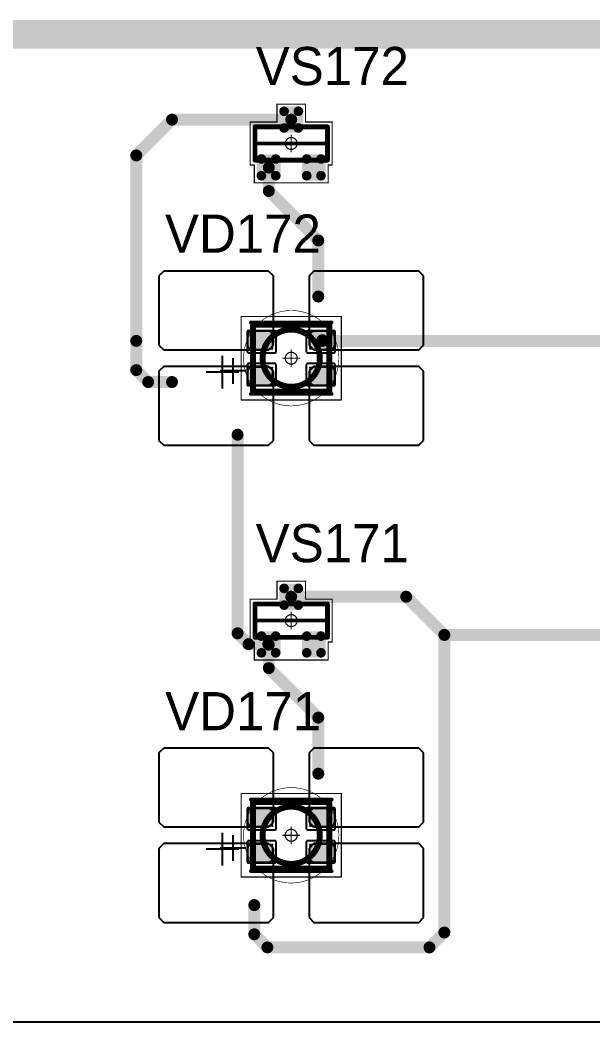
# Model space of a CAD drawing. Header units: millimetres. Extents: x 0 to 400, y 0 to 514.
# Drawn here: x 308.62 to 332.66, y 24.67 to 66.68 of the extents above; entities that cross this region are included whole.
import ezdxf

# ---------------------------------------------------------------- set-up
doc = ezdxf.new("R2010")
doc.units = ezdxf.units.MM
for name, color, linetype in [('Mechanical13', 56, 'Continuous'), ('Mechanical15', 56, 'Continuous'), ('Mechanical2', 216, 'Continuous'), ('TopLayer', 1, 'Continuous'), ('TopOverlay', 2, 'Continuous'), ('TopPaste', 8, 'Continuous'), ('TopSolder', 216, 'Continuous')]:
    doc.layers.add(name, color=color, linetype=linetype)

# ---------------------------------------------------------------- blocks, each defined once
blk = doc.blocks.new('SOT23_10')
at = {"layer": 'Mechanical13', "const_width": 0.2}
for points in [[(0.7, 1.52), (-0.7, 1.52)], [(-0.7, 1.52), (-0.7, -1.52)], [(0.7, 1.52), (0.7, -1.52)], [(-0.7, -1.52), (0.7, -1.52)]]:
    blk.add_lwpolyline(points, dxfattribs=at)
at = {"layer": 'Mechanical13', "const_width": 0.1}
for points in [[(-0.75, 1.52, 1), (-0.65, 1.52, 1)], [(-0.75, 1.52, 1), (-0.65, 1.52, 1)], [(0.65, 1.52, 1), (0.75, 1.52, 1)], [(0.65, 1.52, 1), (0.75, 1.52, 1)], [(-0.75, -1.52, 1), (-0.65, -1.52, 1)], [(-0.75, -1.52, 1), (-0.65, -1.52, 1)], [(0.65, -1.52, 1), (0.75, -1.52, 1)], [(0.65, -1.52, 1), (0.75, -1.52, 1)]]:
    blk.add_lwpolyline(points, format="xyb", close=True, dxfattribs=at)
at = {"layer": 'Mechanical15', "const_width": 0.05}
for points in [[(-0.9, 1.72), (-0.9, 1.55)], [(-0.9, 1.72), (0.9, 1.72)], [(0.9, 1.72), (0.9, 0.6)], [(-1.65, 1.55), (-1.65, -1.55)], [(-1.65, 1.55), (-0.9, 1.55)], [(0.9, 0.6), (1.65, 0.6)], [(1.65, 0.6), (1.65, -0.6)], [(0.35, 0), (-0.35, 0)], [(0, 0.35), (0, -0.35)], [(0.9, -0.6), (1.65, -0.6)], [(0.9, -0.6), (0.9, -1.72)], [(-1.65, -1.55), (-0.9, -1.55)], [(-0.9, -1.55), (-0.9, -1.72)], [(-0.9, -1.72), (0.9, -1.72)]]:
    blk.add_lwpolyline(points, dxfattribs=at)
at = {"layer": 'Mechanical15'}
for points, const_width in [([(-0.913, 1.72, 1), (-0.888, 1.72, 1)], 0.025), ([(-0.913, 1.72, 1), (-0.888, 1.72, 1)], 0.025), ([(0.888, 1.72, 1), (0.913, 1.72, 1)], 0.025), ([(0.888, 1.72, 1), (0.913, 1.72, 1)], 0.025), ([(-1.662, 1.55, 1), (-1.637, 1.55, 1)], 0.025), ([(-1.662, 1.55, 1), (-1.637, 1.55, 1)], 0.025), ([(-0.913, 1.55, 1), (-0.888, 1.55, 1)], 0.025), ([(-0.913, 1.55, 1), (-0.888, 1.55, 1)], 0.025), ([(0.888, 0.6, 1), (0.913, 0.6, 1)], 0.025), ([(0.888, 0.6, 1), (0.913, 0.6, 1)], 0.025), ([(1.637, 0.6, 1), (1.662, 0.6, 1)], 0.025), ([(1.637, 0.6, 1), (1.662, 0.6, 1)], 0.025), ([(-0.362, 0, 1), (-0.337, 0, 1)], 0.025), ([(0.25, 0, 1), (-0.25, 0, 1)], 0.05), ([(-0.262, 0, 1), (-0.238, 0, 1)], 0.025), ([(-0.012, 0.35, 1), (0.012, 0.35, 1)], 0.025), ([(0.238, 0, 1), (0.262, 0, 1)], 0.025), ([(0.337, 0, 1), (0.362, 0, 1)], 0.025), ([(-0.012, -0.35, 1), (0.012, -0.35, 1)], 0.025), ([(0.888, -0.6, 1), (0.913, -0.6, 1)], 0.025), ([(0.888, -0.6, 1), (0.913, -0.6, 1)], 0.025), ([(1.637, -0.6, 1), (1.662, -0.6, 1)], 0.025), ([(1.637, -0.6, 1), (1.662, -0.6, 1)], 0.025), ([(-1.662, -1.55, 1), (-1.637, -1.55, 1)], 0.025), ([(-1.662, -1.55, 1), (-1.637, -1.55, 1)], 0.025), ([(-0.913, -1.55, 1), (-0.888, -1.55, 1)], 0.025), ([(-0.913, -1.55, 1), (-0.888, -1.55, 1)], 0.025), ([(-0.913, -1.72, 1), (-0.888, -1.72, 1)], 0.025), ([(-0.913, -1.72, 1), (-0.888, -1.72, 1)], 0.025), ([(0.888, -1.72, 1), (0.913, -1.72, 1)], 0.025), ([(0.888, -1.72, 1), (0.913, -1.72, 1)], 0.025)]:
    blk.add_lwpolyline(points, format="xyb", close=True, dxfattribs=dict(at, const_width=const_width))
at = {"layer": 'TopLayer', "const_width": 0.1}
for points in [[(-1.4, 1.25, 1), (-1.3, 1.25, 1)], [(-0.7, 1.25, 1), (-0.6, 1.25, 1)], [(-1.4, 0.65, 1), (-1.3, 0.65, 1)], [(-0.7, 0.65, 1), (-0.6, 0.65, 1)], [(0.6, 0.3, 1), (0.7, 0.3, 1)], [(1.3, 0.3, 1), (1.4, 0.3, 1)], [(0.6, -0.3, 1), (0.7, -0.3, 1)], [(1.3, -0.3, 1), (1.4, -0.3, 1)], [(-1.4, -0.65, 1), (-1.3, -0.65, 1)], [(-0.7, -0.65, 1), (-0.6, -0.65, 1)], [(-1.4, -1.25, 1), (-1.3, -1.25, 1)], [(-0.7, -1.25, 1), (-0.6, -1.25, 1)]]:
    blk.add_lwpolyline(points, format="xyb", close=True, dxfattribs=at)
at = {"layer": 'TopLayer'}
for points in [[(-1.35, 1.35), (-1.35, 0.55), (-0.65, 1.35), (-0.65, 0.55)], [(-1.45, 1.25), (-1.45, 0.65), (-0.55, 1.25), (-0.55, 0.65)], [(0.55, 0.3), (0.55, -0.3), (1.45, 0.3), (1.45, -0.3)], [(0.65, 0.4), (0.65, -0.4), (1.35, 0.4), (1.35, -0.4)], [(-1.45, -0.65), (-1.45, -1.25), (-0.55, -0.65), (-0.55, -1.25)], [(-1.35, -0.55), (-1.35, -1.35), (-0.65, -0.55), (-0.65, -1.35)]]:
    blk.add_solid(points, dxfattribs=at)
at = {"layer": 'TopOverlay', "const_width": 0.15}
blk.add_lwpolyline([(0, 1.5), (0, -1.5)], dxfattribs=at)
at = {"layer": 'TopOverlay', "const_width": 0.075}
for points in [[(-0.038, 1.5, 1), (0.038, 1.5, 1)], [(-0.038, -1.5, 1), (0.038, -1.5, 1)]]:
    blk.add_lwpolyline(points, format="xyb", close=True, dxfattribs=at)
at = {"layer": 'TopPaste', "const_width": 0.075}
for points in [[(-1.387, 1.25, 1), (-1.313, 1.25, 1)], [(-0.687, 1.25, 1), (-0.613, 1.25, 1)], [(-1.387, 0.65, 1), (-1.313, 0.65, 1)], [(-0.687, 0.65, 1), (-0.613, 0.65, 1)], [(0.613, 0.3, 1), (0.687, 0.3, 1)], [(1.313, 0.3, 1), (1.387, 0.3, 1)], [(0.613, -0.3, 1), (0.687, -0.3, 1)], [(1.313, -0.3, 1), (1.387, -0.3, 1)], [(-1.387, -0.65, 1), (-1.313, -0.65, 1)], [(-0.687, -0.65, 1), (-0.613, -0.65, 1)], [(-1.387, -1.25, 1), (-1.313, -1.25, 1)], [(-0.687, -1.25, 1), (-0.613, -1.25, 1)]]:
    blk.add_lwpolyline(points, format="xyb", close=True, dxfattribs=at)
at = {"layer": 'TopPaste'}
for points in [[(-1.35, 1.325), (-1.35, 0.575), (-0.65, 1.325), (-0.65, 0.575)], [(-1.425, 1.25), (-1.425, 0.65), (-0.575, 1.25), (-0.575, 0.65)], [(0.575, 0.3), (0.575, -0.3), (1.425, 0.3), (1.425, -0.3)], [(0.65, 0.375), (0.65, -0.375), (1.35, 0.375), (1.35, -0.375)], [(-1.425, -0.65), (-1.425, -1.25), (-0.575, -0.65), (-0.575, -1.25)], [(-1.35, -0.575), (-1.35, -1.325), (-0.65, -0.575), (-0.65, -1.325)]]:
    blk.add_solid(points, dxfattribs=at)
at = {"layer": 'TopSolder', "const_width": 0.202}
for points in [[(-1.451, 1.25, 1), (-1.249, 1.25, 1)], [(-0.751, 1.25, 1), (-0.549, 1.25, 1)], [(-1.451, 0.65, 1), (-1.249, 0.65, 1)], [(-0.751, 0.65, 1), (-0.549, 0.65, 1)], [(0.549, 0.3, 1), (0.751, 0.3, 1)], [(1.249, 0.3, 1), (1.451, 0.3, 1)], [(0.549, -0.3, 1), (0.751, -0.3, 1)], [(1.249, -0.3, 1), (1.451, -0.3, 1)], [(-1.451, -0.65, 1), (-1.249, -0.65, 1)], [(-0.751, -0.65, 1), (-0.549, -0.65, 1)], [(-1.451, -1.25, 1), (-1.249, -1.25, 1)], [(-0.751, -1.25, 1), (-0.549, -1.25, 1)]]:
    blk.add_lwpolyline(points, format="xyb", close=True, dxfattribs=at)
at = {"layer": 'TopSolder'}
for points in [[(-1.35, 1.452), (-1.35, 0.448), (-0.65, 1.452), (-0.65, 0.448)], [(-1.552, 1.25), (-1.552, 0.65), (-0.448, 1.25), (-0.448, 0.65)], [(0.65, 0.502), (0.65, -0.502), (1.35, 0.502), (1.35, -0.502)], [(0.448, 0.3), (0.448, -0.3), (1.552, 0.3), (1.552, -0.3)], [(-1.552, -0.65), (-1.552, -1.25), (-0.448, -0.65), (-0.448, -1.25)], [(-1.35, -0.448), (-1.35, -1.452), (-0.65, -0.448), (-0.65, -1.452)]]:
    blk.add_solid(points, dxfattribs=at)
blk = doc.blocks.new('SOT23_11')
at = {"layer": 'Mechanical13', "const_width": 0.2}
for points in [[(-0.7, 1.52), (0.7, 1.52)], [(-0.7, 1.52), (-0.7, -1.52)], [(0.7, 1.52), (0.7, -1.52)], [(-0.7, -1.52), (0.7, -1.52)]]:
    blk.add_lwpolyline(points, dxfattribs=at)
at = {"layer": 'Mechanical13', "const_width": 0.1}
for points in [[(-0.75, 1.52, 1), (-0.65, 1.52, 1)], [(-0.75, 1.52, 1), (-0.65, 1.52, 1)], [(0.65, 1.52, 1), (0.75, 1.52, 1)], [(0.65, 1.52, 1), (0.75, 1.52, 1)], [(-0.75, -1.52, 1), (-0.65, -1.52, 1)], [(-0.75, -1.52, 1), (-0.65, -1.52, 1)], [(0.65, -1.52, 1), (0.75, -1.52, 1)], [(0.65, -1.52, 1), (0.75, -1.52, 1)]]:
    blk.add_lwpolyline(points, format="xyb", close=True, dxfattribs=at)
at = {"layer": 'Mechanical15', "const_width": 0.05}
for points in [[(-0.9, 1.72), (-0.9, 1.55)], [(-0.9, 1.72), (0.9, 1.72)], [(0.9, 1.72), (0.9, 0.6)], [(-1.65, 1.55), (-1.65, -1.55)], [(-1.65, 1.55), (-0.9, 1.55)], [(0.9, 0.6), (1.65, 0.6)], [(1.65, 0.6), (1.65, -0.6)], [(0.35, 0), (-0.35, 0)], [(0, 0.35), (0, -0.35)], [(0.9, -0.6), (1.65, -0.6)], [(0.9, -0.6), (0.9, -1.72)], [(-0.9, -1.55), (-1.65, -1.55)], [(-0.9, -1.55), (-0.9, -1.72)], [(0.9, -1.72), (-0.9, -1.72)]]:
    blk.add_lwpolyline(points, dxfattribs=at)
at = {"layer": 'Mechanical15'}
for points, const_width in [([(-0.913, 1.72, 1), (-0.888, 1.72, 1)], 0.025), ([(-0.913, 1.72, 1), (-0.888, 1.72, 1)], 0.025), ([(0.888, 1.72, 1), (0.913, 1.72, 1)], 0.025), ([(0.888, 1.72, 1), (0.913, 1.72, 1)], 0.025), ([(-1.663, 1.55, 1), (-1.638, 1.55, 1)], 0.025), ([(-1.663, 1.55, 1), (-1.638, 1.55, 1)], 0.025), ([(-0.913, 1.55, 1), (-0.888, 1.55, 1)], 0.025), ([(-0.913, 1.55, 1), (-0.888, 1.55, 1)], 0.025), ([(0.888, 0.6, 1), (0.913, 0.6, 1)], 0.025), ([(0.888, 0.6, 1), (0.913, 0.6, 1)], 0.025), ([(1.637, 0.6, 1), (1.662, 0.6, 1)], 0.025), ([(1.637, 0.6, 1), (1.662, 0.6, 1)], 0.025), ([(-0.362, 0, 1), (-0.337, 0, 1)], 0.025), ([(0.25, 0, 1), (-0.25, 0, 1)], 0.05), ([(-0.262, 0, 1), (-0.238, 0, 1)], 0.025), ([(-0.013, 0.35, 1), (0.012, 0.35, 1)], 0.025), ([(0.238, 0, 1), (0.262, 0, 1)], 0.025), ([(0.337, 0, 1), (0.362, 0, 1)], 0.025), ([(-0.013, -0.35, 1), (0.012, -0.35, 1)], 0.025), ([(0.888, -0.6, 1), (0.913, -0.6, 1)], 0.025), ([(0.888, -0.6, 1), (0.913, -0.6, 1)], 0.025), ([(1.637, -0.6, 1), (1.662, -0.6, 1)], 0.025), ([(1.637, -0.6, 1), (1.662, -0.6, 1)], 0.025), ([(-1.663, -1.55, 1), (-1.638, -1.55, 1)], 0.025), ([(-1.663, -1.55, 1), (-1.638, -1.55, 1)], 0.025), ([(-0.913, -1.55, 1), (-0.888, -1.55, 1)], 0.025), ([(-0.913, -1.55, 1), (-0.888, -1.55, 1)], 0.025), ([(-0.913, -1.72, 1), (-0.888, -1.72, 1)], 0.025), ([(-0.913, -1.72, 1), (-0.888, -1.72, 1)], 0.025), ([(0.888, -1.72, 1), (0.913, -1.72, 1)], 0.025), ([(0.888, -1.72, 1), (0.913, -1.72, 1)], 0.025)]:
    blk.add_lwpolyline(points, format="xyb", close=True, dxfattribs=dict(at, const_width=const_width))
at = {"layer": 'TopLayer', "const_width": 0.1}
for points in [[(-1.4, 1.25, 1), (-1.3, 1.25, 1)], [(-0.7, 1.25, 1), (-0.6, 1.25, 1)], [(-1.4, 0.65, 1), (-1.3, 0.65, 1)], [(-0.7, 0.65, 1), (-0.6, 0.65, 1)], [(0.6, 0.3, 1), (0.7, 0.3, 1)], [(1.3, 0.3, 1), (1.4, 0.3, 1)], [(0.6, -0.3, 1), (0.7, -0.3, 1)], [(1.3, -0.3, 1), (1.4, -0.3, 1)], [(-1.4, -0.65, 1), (-1.3, -0.65, 1)], [(-0.7, -0.65, 1), (-0.6, -0.65, 1)], [(-1.4, -1.25, 1), (-1.3, -1.25, 1)], [(-0.7, -1.25, 1), (-0.6, -1.25, 1)]]:
    blk.add_lwpolyline(points, format="xyb", close=True, dxfattribs=at)
at = {"layer": 'TopLayer'}
for points in [[(-1.35, 1.35), (-1.35, 0.55), (-0.65, 1.35), (-0.65, 0.55)], [(-1.45, 1.25), (-1.45, 0.65), (-0.55, 1.25), (-0.55, 0.65)], [(0.55, 0.3), (0.55, -0.3), (1.45, 0.3), (1.45, -0.3)], [(0.65, 0.4), (0.65, -0.4), (1.35, 0.4), (1.35, -0.4)], [(-1.45, -0.65), (-1.45, -1.25), (-0.55, -0.65), (-0.55, -1.25)], [(-1.35, -0.55), (-1.35, -1.35), (-0.65, -0.55), (-0.65, -1.35)]]:
    blk.add_solid(points, dxfattribs=at)
at = {"layer": 'TopOverlay', "const_width": 0.15}
blk.add_lwpolyline([(0, 1.5), (0, -1.5)], dxfattribs=at)
at = {"layer": 'TopOverlay', "const_width": 0.075}
for points in [[(-0.038, 1.5, 1), (0.038, 1.5, 1)], [(-0.038, -1.5, 1), (0.038, -1.5, 1)]]:
    blk.add_lwpolyline(points, format="xyb", close=True, dxfattribs=at)
at = {"layer": 'TopPaste', "const_width": 0.075}
for points in [[(-1.387, 1.25, 1), (-1.313, 1.25, 1)], [(-0.687, 1.25, 1), (-0.613, 1.25, 1)], [(-1.387, 0.65, 1), (-1.313, 0.65, 1)], [(-0.687, 0.65, 1), (-0.613, 0.65, 1)], [(0.613, 0.3, 1), (0.687, 0.3, 1)], [(1.313, 0.3, 1), (1.387, 0.3, 1)], [(0.613, -0.3, 1), (0.687, -0.3, 1)], [(1.313, -0.3, 1), (1.387, -0.3, 1)], [(-1.387, -0.65, 1), (-1.313, -0.65, 1)], [(-0.687, -0.65, 1), (-0.613, -0.65, 1)], [(-1.387, -1.25, 1), (-1.313, -1.25, 1)], [(-0.687, -1.25, 1), (-0.613, -1.25, 1)]]:
    blk.add_lwpolyline(points, format="xyb", close=True, dxfattribs=at)
at = {"layer": 'TopPaste'}
for points in [[(-1.35, 1.325), (-1.35, 0.575), (-0.65, 1.325), (-0.65, 0.575)], [(-1.425, 1.25), (-1.425, 0.65), (-0.575, 1.25), (-0.575, 0.65)], [(0.575, 0.3), (0.575, -0.3), (1.425, 0.3), (1.425, -0.3)], [(0.65, 0.375), (0.65, -0.375), (1.35, 0.375), (1.35, -0.375)], [(-1.425, -0.65), (-1.425, -1.25), (-0.575, -0.65), (-0.575, -1.25)], [(-1.35, -0.575), (-1.35, -1.325), (-0.65, -0.575), (-0.65, -1.325)]]:
    blk.add_solid(points, dxfattribs=at)
at = {"layer": 'TopSolder', "const_width": 0.202}
for points in [[(-1.451, 1.25, 1), (-1.249, 1.25, 1)], [(-0.751, 1.25, 1), (-0.549, 1.25, 1)], [(-1.451, 0.65, 1), (-1.249, 0.65, 1)], [(-0.751, 0.65, 1), (-0.549, 0.65, 1)], [(0.549, 0.3, 1), (0.751, 0.3, 1)], [(1.249, 0.3, 1), (1.451, 0.3, 1)], [(0.549, -0.3, 1), (0.751, -0.3, 1)], [(1.249, -0.3, 1), (1.451, -0.3, 1)], [(-1.451, -0.65, 1), (-1.249, -0.65, 1)], [(-0.751, -0.65, 1), (-0.549, -0.65, 1)], [(-1.451, -1.25, 1), (-1.249, -1.25, 1)], [(-0.751, -1.25, 1), (-0.549, -1.25, 1)]]:
    blk.add_lwpolyline(points, format="xyb", close=True, dxfattribs=at)
at = {"layer": 'TopSolder'}
for points in [[(-1.35, 1.452), (-1.35, 0.448), (-0.65, 1.452), (-0.65, 0.448)], [(-1.552, 1.25), (-1.552, 0.65), (-0.448, 1.25), (-0.448, 0.65)], [(0.65, 0.502), (0.65, -0.502), (1.35, 0.502), (1.35, -0.502)], [(0.448, 0.3), (0.448, -0.3), (1.552, 0.3), (1.552, -0.3)], [(-1.552, -0.65), (-1.552, -1.25), (-0.448, -0.65), (-0.448, -1.25)], [(-1.35, -0.448), (-1.35, -1.452), (-0.65, -0.448), (-0.65, -1.452)]]:
    blk.add_solid(points, dxfattribs=at)
blk = doc.blocks.new('E65F_183')
at = {"layer": 'Mechanical13'}
for p, q in [((2.441, 1.071), (2.441, 0)), ((1.905, 0.536), (2.976, 0.536))]:
    blk.add_line(p, q, dxfattribs=at)
at = {"layer": 'Mechanical13', "const_width": 0.25}
for points in [[(-1.6, 1.4), (-1.6, -1.4)], [(1.6, 1.4), (-1.6, 1.4)], [(1.6, 1.4), (1.6, -1.4)], [(1.6, -1.4), (-1.6, -1.4)]]:
    blk.add_lwpolyline(points, dxfattribs=at)
at = {"layer": 'Mechanical13'}
for points, const_width in [([(-1.663, 1.4, 1), (-1.538, 1.4, 1)], 0.125), ([(-1.663, 1.4, 1), (-1.538, 1.4, 1)], 0.125), ([(1.2, 0, 1), (-1.2, 0, 1)], 0.25), ([(1.537, 1.4, 1), (1.662, 1.4, 1)], 0.125), ([(1.537, 1.4, 1), (1.662, 1.4, 1)], 0.125), ([(-1.263, 0, 1), (-1.138, 0, 1)], 0.125), ([(1.137, 0, 1), (1.262, 0, 1)], 0.125), ([(-1.663, -1.4, 1), (-1.538, -1.4, 1)], 0.125), ([(-1.663, -1.4, 1), (-1.538, -1.4, 1)], 0.125), ([(1.537, -1.4, 1), (1.662, -1.4, 1)], 0.125), ([(1.537, -1.4, 1), (1.662, -1.4, 1)], 0.125)]:
    blk.add_lwpolyline(points, format="xyb", close=True, dxfattribs=dict(at, const_width=const_width))
at = {"layer": 'Mechanical15', "const_width": 0.05}
for points in [[(2.1, 1.75), (-2.1, 1.75)], [(-2.1, 1.75), (-2.1, -1.75)], [(2.1, 1.75), (2.1, -1.75)], [(0.35, 0), (-0.35, 0)], [(0.35, 0), (-0.35, 0)], [(0, -0.35), (0, 0.35)], [(0, -0.35), (0, 0.35)], [(2.1, -1.75), (-2.1, -1.75)]]:
    blk.add_lwpolyline(points, dxfattribs=at)
at = {"layer": 'Mechanical15'}
for points, const_width in [([(-2.113, 1.75, 1), (-2.088, 1.75, 1)], 0.025), ([(-2.113, 1.75, 1), (-2.088, 1.75, 1)], 0.025), ([(2.087, 1.75, 1), (2.112, 1.75, 1)], 0.025), ([(2.087, 1.75, 1), (2.112, 1.75, 1)], 0.025), ([(-0.363, 0, 1), (-0.338, 0, 1)], 0.025), ([(-0.363, 0, 1), (-0.338, 0, 1)], 0.025), ([(0.25, 0, 1), (-0.25, 0, 1)], 0.05), ([(0.25, 0, 1), (-0.25, 0, 1)], 0.05), ([(-0.263, 0, 1), (-0.238, 0, 1)], 0.025), ([(-0.263, 0, 1), (-0.238, 0, 1)], 0.025), ([(-0.013, 0.35, 1), (0.012, 0.35, 1)], 0.025), ([(-0.013, 0.35, 1), (0.012, 0.35, 1)], 0.025), ([(0.237, 0, 1), (0.262, 0, 1)], 0.025), ([(0.237, 0, 1), (0.262, 0, 1)], 0.025), ([(0.337, 0, 1), (0.362, 0, 1)], 0.025), ([(0.337, 0, 1), (0.362, 0, 1)], 0.025), ([(-0.013, -0.35, 1), (0.012, -0.35, 1)], 0.025), ([(-0.013, -0.35, 1), (0.012, -0.35, 1)], 0.025), ([(-2.113, -1.75, 1), (-2.088, -1.75, 1)], 0.025), ([(-2.113, -1.75, 1), (-2.088, -1.75, 1)], 0.025), ([(2.087, -1.75, 1), (2.112, -1.75, 1)], 0.025), ([(2.087, -1.75, 1), (2.112, -1.75, 1)], 0.025)]:
    blk.add_lwpolyline(points, format="xyb", close=True, dxfattribs=dict(at, const_width=const_width))
at = {"layer": 'TopLayer'}
for p, q in [((-5.35, 3.65), (-5.55, 3.45)), ((-5.55, 3.45), (-5.55, 3.45)), ((-5.55, 3.45), (-5.55, 0.55)), ((-0.95, 3.65), (-5.35, 3.65)), ((-5.35, 3.65), (-5.35, 3.65)), ((-0.75, 3.45), (-0.95, 3.65)), ((-0.75, 0.55), (-0.75, 3.45)), ((0.95, 3.65), (0.75, 3.45)), ((0.75, 3.45), (0.75, 3.45)), ((0.75, 3.45), (0.75, 0.55)), ((5.35, 3.65), (0.95, 3.65)), ((0.95, 3.65), (0.95, 3.65)), ((5.55, 3.45), (5.35, 3.65)), ((5.55, 0.55), (5.55, 3.45)), ((-5.55, 0.55), (-5.35, 0.35)), ((-0.95, 0.35), (-0.75, 0.55)), ((0.75, 0.55), (0.95, 0.35)), ((5.35, 0.35), (5.55, 0.55)), ((-5.35, 0.35), (-0.95, 0.35)), ((0.95, 0.35), (5.35, 0.35)), ((-5.35, -0.35), (-5.55, -0.55)), ((-0.95, -0.35), (-5.35, -0.35)), ((-5.35, -0.35), (-5.35, -0.35)), ((-0.75, -0.55), (-0.95, -0.35)), ((0.95, -0.35), (0.75, -0.55)), ((5.35, -0.35), (0.95, -0.35)), ((0.95, -0.35), (0.95, -0.35)), ((5.55, -0.55), (5.35, -0.35)), ((-5.55, -0.55), (-5.55, -0.55)), ((-5.55, -0.55), (-5.55, -3.45)), ((-0.75, -3.45), (-0.75, -0.55)), ((0.75, -0.55), (0.75, -0.55)), ((0.75, -0.55), (0.75, -3.45)), ((5.55, -3.45), (5.55, -0.55)), ((-5.55, -3.45), (-5.35, -3.65)), ((-5.35, -3.65), (-0.95, -3.65)), ((-0.95, -3.65), (-0.75, -3.45)), ((0.75, -3.45), (0.95, -3.65)), ((0.95, -3.65), (5.35, -3.65)), ((5.35, -3.65), (5.55, -3.45))]:
    blk.add_line(p, q, dxfattribs=at)
at = {"layer": 'TopLayer', "const_width": 0.04}
for points in [[(-1.83, 1.11, 1), (-1.79, 1.11, 1)], [(-0.81, 1.11, 1), (-0.77, 1.11, 1)], [(0.77, 1.11, 1), (0.81, 1.11, 1)], [(1.79, 1.11, 1), (1.83, 1.11, 1)], [(-1.83, 0.39, 1), (-1.79, 0.39, 1)], [(-0.81, 0.39, 1), (-0.77, 0.39, 1)], [(0.77, 0.39, 1), (0.81, 0.39, 1)], [(1.79, 0.39, 1), (1.83, 0.39, 1)], [(-1.83, -0.39, 1), (-1.79, -0.39, 1)], [(-0.81, -0.39, 1), (-0.77, -0.39, 1)], [(0.77, -0.39, 1), (0.81, -0.39, 1)], [(1.79, -0.39, 1), (1.83, -0.39, 1)], [(-1.83, -1.11, 1), (-1.79, -1.11, 1)], [(-0.81, -1.11, 1), (-0.77, -1.11, 1)], [(0.77, -1.11, 1), (0.81, -1.11, 1)], [(1.79, -1.11, 1), (1.83, -1.11, 1)]]:
    blk.add_lwpolyline(points, format="xyb", close=True, dxfattribs=at)
at = {"layer": 'TopLayer'}
for points in [[(-1.85, 1.11), (-1.85, 0.39), (-0.75, 1.11), (-0.75, 0.39)], [(-1.81, 1.15), (-1.81, 0.35), (-0.79, 1.15), (-0.79, 0.35)], [(0.75, 1.11), (0.75, 0.39), (1.85, 1.11), (1.85, 0.39)], [(0.79, 1.15), (0.79, 0.35), (1.81, 1.15), (1.81, 0.35)], [(-1.85, -0.39), (-1.85, -1.11), (-0.75, -0.39), (-0.75, -1.11)], [(-1.81, -0.35), (-1.81, -1.15), (-0.79, -0.35), (-0.79, -1.15)], [(0.75, -0.39), (0.75, -1.11), (1.85, -0.39), (1.85, -1.11)], [(0.79, -0.35), (0.79, -1.15), (1.81, -0.35), (1.81, -1.15)]]:
    blk.add_solid(points, dxfattribs=at)
at = {"layer": 'TopOverlay'}
for p, q in [((2.886, 1.271), (2.886, -0.1)), ((2.2, 0.586), (3.571, 0.586))]:
    blk.add_line(p, q, dxfattribs=at)
at = {"layer": 'TopOverlay', "const_width": 0.15}
for points in [[(1.7, 1.5), (-1.7, 1.5)], [(1.7, -1.5), (-1.7, -1.5)]]:
    blk.add_lwpolyline(points, dxfattribs=at)
at = {"layer": 'TopOverlay', "const_width": 0.075}
for points in [[(-1.738, 1.5, 1), (-1.663, 1.5, 1)], [(1.662, 1.5, 1), (1.737, 1.5, 1)], [(-1.738, -1.5, 1), (-1.663, -1.5, 1)], [(1.662, -1.5, 1), (1.737, -1.5, 1)]]:
    blk.add_lwpolyline(points, format="xyb", close=True, dxfattribs=at)
at = {"layer": 'TopPaste'}
for p, q in [((-1.814, 1.011), (-1.829, 0.938)), ((-1.829, 0.938), (-1.829, 0.563)), ((-1.773, 1.073), (-1.814, 1.011)), ((-1.711, 1.114), (-1.773, 1.073)), ((-1.638, 1.129), (-1.711, 1.114)), ((-0.963, 1.129), (-1.638, 1.129)), ((-0.889, 1.114), (-0.963, 1.129)), ((-0.827, 1.073), (-0.889, 1.114)), ((-0.786, 1.011), (-0.827, 1.073)), ((-0.771, 0.938), (-0.786, 1.011)), ((-0.771, 0.563), (-0.771, 0.938)), ((0.786, 1.011), (0.771, 0.938)), ((0.771, 0.938), (0.771, 0.563)), ((0.827, 1.073), (0.786, 1.011)), ((0.889, 1.114), (0.827, 1.073)), ((0.962, 1.129), (0.889, 1.114)), ((1.637, 1.129), (0.962, 1.129)), ((1.711, 1.114), (1.637, 1.129)), ((1.773, 1.073), (1.711, 1.114)), ((1.814, 1.011), (1.773, 1.073)), ((1.829, 0.938), (1.814, 1.011)), ((1.829, 0.563), (1.829, 0.938)), ((-1.829, 0.563), (-1.814, 0.489)), ((-1.814, 0.489), (-1.773, 0.427)), ((-1.773, 0.427), (-1.711, 0.386)), ((-0.889, 0.386), (-0.827, 0.427)), ((-0.827, 0.427), (-0.786, 0.489)), ((-0.786, 0.489), (-0.771, 0.563)), ((0.771, 0.563), (0.786, 0.489)), ((0.786, 0.489), (0.827, 0.427)), ((0.827, 0.427), (0.889, 0.386)), ((1.711, 0.386), (1.773, 0.427)), ((1.773, 0.427), (1.814, 0.489)), ((1.814, 0.489), (1.829, 0.563)), ((-1.711, 0.386), (-1.638, 0.371)), ((-1.638, 0.371), (-0.963, 0.371)), ((-0.963, 0.371), (-0.889, 0.386)), ((0.889, 0.386), (0.962, 0.371)), ((0.962, 0.371), (1.637, 0.371)), ((1.637, 0.371), (1.711, 0.386)), ((-1.711, -0.386), (-1.773, -0.427)), ((-1.638, -0.371), (-1.711, -0.386)), ((-0.963, -0.371), (-1.638, -0.371)), ((-0.889, -0.386), (-0.963, -0.371)), ((-0.827, -0.427), (-0.889, -0.386)), ((0.889, -0.386), (0.827, -0.427)), ((0.962, -0.371), (0.889, -0.386)), ((1.637, -0.371), (0.962, -0.371)), ((1.711, -0.386), (1.637, -0.371)), ((1.773, -0.427), (1.711, -0.386)), ((-1.814, -0.489), (-1.829, -0.563)), ((-1.829, -0.563), (-1.829, -0.937)), ((-1.773, -0.427), (-1.814, -0.489)), ((-0.786, -0.489), (-0.827, -0.427)), ((-0.771, -0.563), (-0.786, -0.489)), ((-0.771, -0.937), (-0.771, -0.563)), ((0.786, -0.489), (0.771, -0.563)), ((0.771, -0.563), (0.771, -0.937)), ((0.827, -0.427), (0.786, -0.489)), ((1.814, -0.489), (1.773, -0.427)), ((1.829, -0.563), (1.814, -0.489)), ((1.829, -0.937), (1.829, -0.563)), ((-1.829, -0.937), (-1.814, -1.011)), ((-1.814, -1.011), (-1.773, -1.073)), ((-1.773, -1.073), (-1.711, -1.114)), ((-1.711, -1.114), (-1.638, -1.129)), ((-1.638, -1.129), (-0.963, -1.129)), ((-0.963, -1.129), (-0.889, -1.114)), ((-0.889, -1.114), (-0.827, -1.073)), ((-0.827, -1.073), (-0.786, -1.011)), ((-0.786, -1.011), (-0.771, -0.937)), ((0.771, -0.937), (0.786, -1.011)), ((0.786, -1.011), (0.827, -1.073)), ((0.827, -1.073), (0.889, -1.114)), ((0.889, -1.114), (0.962, -1.129)), ((0.962, -1.129), (1.637, -1.129)), ((1.637, -1.129), (1.711, -1.114)), ((1.711, -1.114), (1.773, -1.073)), ((1.773, -1.073), (1.814, -1.011)), ((1.814, -1.011), (1.829, -0.937))]:
    blk.add_line(p, q, dxfattribs=at)
at = {"layer": 'TopSolder'}
for p, q in [((-1.842, 1.129), (-1.85, 1.111)), ((-1.85, 1.111), (-1.85, 1.101)), ((-1.85, 1.101), (-1.85, 1.101)), ((-1.85, 1.101), (-1.85, 0.301)), ((-1.828, 1.143), (-1.842, 1.129)), ((-1.81, 1.151), (-1.828, 1.143)), ((-1.8, 1.151), (-1.81, 1.151)), ((-0.7, 1.151), (-1.8, 1.151)), ((-0.685, 1.151), (-0.7, 1.151)), ((-0.7, 1.151), (-0.7, 1.151)), ((-0.658, 1.139), (-0.685, 1.151)), ((-0.636, 1.118), (-0.658, 1.139)), ((-0.625, 1.09), (-0.636, 1.118)), ((-0.625, 1.076), (-0.625, 1.09)), ((-0.625, 0.301), (-0.625, 1.076)), ((0.636, 1.118), (0.625, 1.09)), ((0.625, 1.09), (0.625, 1.076)), ((0.625, 1.076), (0.625, 1.076)), ((0.625, 1.076), (0.625, 0.301)), ((0.657, 1.139), (0.636, 1.118)), ((0.685, 1.151), (0.657, 1.139)), ((0.7, 1.151), (0.685, 1.151)), ((1.8, 1.151), (0.7, 1.151)), ((1.81, 1.151), (1.8, 1.151)), ((1.8, 1.151), (1.8, 1.151)), ((1.828, 1.143), (1.81, 1.151)), ((1.842, 1.129), (1.828, 1.143)), ((1.85, 1.111), (1.842, 1.129)), ((1.85, 1.101), (1.85, 1.111)), ((1.85, 0.301), (1.85, 1.101)), ((-1.85, 0.301), (-1.85, 0.286)), ((-1.85, 0.286), (-1.839, 0.258)), ((-1.839, 0.258), (-1.818, 0.237)), ((-1.818, 0.237), (-1.79, 0.226)), ((-1.79, 0.226), (-1.775, 0.226)), ((-1.775, 0.226), (-1.775, 0.226)), ((-1.775, 0.226), (-0.7, 0.226)), ((-0.7, 0.226), (-0.685, 0.226)), ((-0.685, 0.226), (-0.658, 0.237)), ((-0.658, 0.237), (-0.636, 0.258)), ((-0.636, 0.258), (-0.625, 0.286)), ((-0.625, 0.286), (-0.625, 0.301)), ((-0.625, 0.301), (-0.625, 0.301)), ((0.625, 0.301), (0.625, 0.286)), ((0.625, 0.286), (0.636, 0.258)), ((0.636, 0.258), (0.657, 0.237)), ((0.657, 0.237), (0.685, 0.226)), ((0.685, 0.226), (0.7, 0.226)), ((0.7, 0.226), (0.7, 0.226)), ((0.7, 0.226), (1.775, 0.226)), ((1.775, 0.226), (1.79, 0.226)), ((1.79, 0.226), (1.817, 0.237)), ((1.817, 0.237), (1.839, 0.258)), ((1.839, 0.258), (1.85, 0.286)), ((1.85, 0.286), (1.85, 0.301)), ((1.85, 0.301), (1.85, 0.301)), ((-1.839, -0.257), (-1.85, -0.285)), ((-1.85, -0.285), (-1.85, -0.299)), ((-1.85, -0.299), (-1.85, -0.299)), ((-1.85, -0.299), (-1.85, -1.099)), ((-1.818, -0.236), (-1.839, -0.257)), ((-1.79, -0.224), (-1.818, -0.236)), ((-1.775, -0.224), (-1.79, -0.224)), ((-0.7, -0.224), (-1.775, -0.224)), ((-0.685, -0.224), (-0.7, -0.224)), ((-0.7, -0.224), (-0.7, -0.224)), ((-0.658, -0.236), (-0.685, -0.224)), ((-0.636, -0.257), (-0.658, -0.236)), ((-0.625, -0.285), (-0.636, -0.257)), ((-0.625, -0.299), (-0.625, -0.285)), ((-0.625, -1.074), (-0.625, -0.299)), ((0.636, -0.257), (0.625, -0.285)), ((0.625, -0.285), (0.625, -0.299)), ((0.625, -0.299), (0.625, -0.299)), ((0.625, -0.299), (0.625, -1.074)), ((0.657, -0.236), (0.636, -0.257)), ((0.685, -0.224), (0.657, -0.236)), ((0.7, -0.224), (0.685, -0.224)), ((1.775, -0.224), (0.7, -0.224)), ((1.79, -0.224), (1.775, -0.224)), ((1.775, -0.224), (1.775, -0.224)), ((1.817, -0.236), (1.79, -0.224)), ((1.839, -0.257), (1.817, -0.236)), ((1.85, -0.285), (1.839, -0.257)), ((1.85, -0.299), (1.85, -0.285)), ((1.85, -1.099), (1.85, -0.299)), ((-1.85, -1.099), (-1.85, -1.109)), ((-1.85, -1.109), (-1.842, -1.128)), ((-1.842, -1.128), (-1.828, -1.142)), ((-1.828, -1.142), (-1.81, -1.149)), ((-1.81, -1.149), (-1.8, -1.149)), ((-1.8, -1.149), (-0.7, -1.149)), ((-1.8, -1.149), (-1.8, -1.149)), ((-0.7, -1.149), (-0.685, -1.149)), ((-0.685, -1.149), (-0.658, -1.138)), ((-0.658, -1.138), (-0.636, -1.117)), ((-0.636, -1.117), (-0.625, -1.089)), ((-0.625, -1.089), (-0.625, -1.074)), ((-0.625, -1.074), (-0.625, -1.074)), ((0.625, -1.074), (0.625, -1.089)), ((0.625, -1.089), (0.636, -1.117)), ((0.636, -1.117), (0.657, -1.138)), ((0.657, -1.138), (0.685, -1.149)), ((0.685, -1.149), (0.7, -1.149)), ((0.7, -1.149), (1.8, -1.149)), ((0.7, -1.149), (0.7, -1.149)), ((1.8, -1.149), (1.81, -1.149)), ((1.81, -1.149), (1.828, -1.142)), ((1.828, -1.142), (1.842, -1.128)), ((1.842, -1.128), (1.85, -1.109)), ((1.85, -1.109), (1.85, -1.099)), ((1.85, -1.099), (1.85, -1.099))]:
    blk.add_line(p, q, dxfattribs=at)
blk = doc.blocks.new('E65F_184')
at = {"layer": 'Mechanical13'}
for p, q in [((2.441, 1.071), (2.441, 0)), ((1.905, 0.536), (2.976, 0.536))]:
    blk.add_line(p, q, dxfattribs=at)
at = {"layer": 'Mechanical13', "const_width": 0.25}
for points in [[(-1.6, 1.4), (-1.6, -1.4)], [(1.6, 1.4), (-1.6, 1.4)], [(1.6, 1.4), (1.6, -1.4)], [(1.6, -1.4), (-1.6, -1.4)]]:
    blk.add_lwpolyline(points, dxfattribs=at)
at = {"layer": 'Mechanical13'}
for points, const_width in [([(-1.663, 1.4, 1), (-1.538, 1.4, 1)], 0.125), ([(-1.663, 1.4, 1), (-1.538, 1.4, 1)], 0.125), ([(1.2, 0, 1), (-1.2, 0, 1)], 0.25), ([(1.537, 1.4, 1), (1.662, 1.4, 1)], 0.125), ([(1.537, 1.4, 1), (1.662, 1.4, 1)], 0.125), ([(-1.263, 0, 1), (-1.138, 0, 1)], 0.125), ([(1.137, 0, 1), (1.262, 0, 1)], 0.125), ([(-1.663, -1.4, 1), (-1.538, -1.4, 1)], 0.125), ([(-1.663, -1.4, 1), (-1.538, -1.4, 1)], 0.125), ([(1.537, -1.4, 1), (1.662, -1.4, 1)], 0.125), ([(1.537, -1.4, 1), (1.662, -1.4, 1)], 0.125)]:
    blk.add_lwpolyline(points, format="xyb", close=True, dxfattribs=dict(at, const_width=const_width))
at = {"layer": 'Mechanical15', "const_width": 0.05}
for points in [[(2.1, 1.75), (-2.1, 1.75)], [(-2.1, 1.75), (-2.1, -1.75)], [(2.1, 1.75), (2.1, -1.75)], [(0.35, 0), (-0.35, 0)], [(0.35, 0), (-0.35, 0)], [(0, -0.35), (0, 0.35)], [(0, -0.35), (0, 0.35)], [(2.1, -1.75), (-2.1, -1.75)]]:
    blk.add_lwpolyline(points, dxfattribs=at)
at = {"layer": 'Mechanical15'}
for points, const_width in [([(-2.113, 1.75, 1), (-2.088, 1.75, 1)], 0.025), ([(-2.113, 1.75, 1), (-2.088, 1.75, 1)], 0.025), ([(2.087, 1.75, 1), (2.112, 1.75, 1)], 0.025), ([(2.087, 1.75, 1), (2.112, 1.75, 1)], 0.025), ([(-0.363, 0, 1), (-0.338, 0, 1)], 0.025), ([(-0.363, 0, 1), (-0.338, 0, 1)], 0.025), ([(0.25, 0, 1), (-0.25, 0, 1)], 0.05), ([(0.25, 0, 1), (-0.25, 0, 1)], 0.05), ([(-0.263, 0, 1), (-0.238, 0, 1)], 0.025), ([(-0.263, 0, 1), (-0.238, 0, 1)], 0.025), ([(-0.013, 0.35, 1), (0.012, 0.35, 1)], 0.025), ([(-0.013, 0.35, 1), (0.012, 0.35, 1)], 0.025), ([(0.237, 0, 1), (0.262, 0, 1)], 0.025), ([(0.237, 0, 1), (0.262, 0, 1)], 0.025), ([(0.337, 0, 1), (0.362, 0, 1)], 0.025), ([(0.337, 0, 1), (0.362, 0, 1)], 0.025), ([(-0.013, -0.35, 1), (0.012, -0.35, 1)], 0.025), ([(-0.013, -0.35, 1), (0.012, -0.35, 1)], 0.025), ([(-2.113, -1.75, 1), (-2.088, -1.75, 1)], 0.025), ([(-2.113, -1.75, 1), (-2.088, -1.75, 1)], 0.025), ([(2.087, -1.75, 1), (2.112, -1.75, 1)], 0.025), ([(2.087, -1.75, 1), (2.112, -1.75, 1)], 0.025)]:
    blk.add_lwpolyline(points, format="xyb", close=True, dxfattribs=dict(at, const_width=const_width))
at = {"layer": 'TopLayer'}
for p, q in [((-5.35, 3.65), (-5.55, 3.45)), ((-5.55, 3.45), (-5.55, 3.45)), ((-5.55, 3.45), (-5.55, 0.55)), ((-0.95, 3.65), (-5.35, 3.65)), ((-5.35, 3.65), (-5.35, 3.65)), ((-0.75, 3.45), (-0.95, 3.65)), ((-0.75, 0.55), (-0.75, 3.45)), ((0.95, 3.65), (0.75, 3.45)), ((0.75, 3.45), (0.75, 3.45)), ((0.75, 3.45), (0.75, 0.55)), ((5.35, 3.65), (0.95, 3.65)), ((0.95, 3.65), (0.95, 3.65)), ((5.55, 3.45), (5.35, 3.65)), ((5.55, 0.55), (5.55, 3.45)), ((-5.55, 0.55), (-5.35, 0.35)), ((-0.95, 0.35), (-0.75, 0.55)), ((0.75, 0.55), (0.95, 0.35)), ((5.35, 0.35), (5.55, 0.55)), ((-5.35, 0.35), (-0.95, 0.35)), ((0.95, 0.35), (5.35, 0.35)), ((-5.35, -0.35), (-5.55, -0.55)), ((-0.95, -0.35), (-5.35, -0.35)), ((-5.35, -0.35), (-5.35, -0.35)), ((-0.75, -0.55), (-0.95, -0.35)), ((0.95, -0.35), (0.75, -0.55)), ((5.35, -0.35), (0.95, -0.35)), ((0.95, -0.35), (0.95, -0.35)), ((5.55, -0.55), (5.35, -0.35)), ((-5.55, -0.55), (-5.55, -0.55)), ((-5.55, -0.55), (-5.55, -3.45)), ((-0.75, -3.45), (-0.75, -0.55)), ((0.75, -0.55), (0.75, -0.55)), ((0.75, -0.55), (0.75, -3.45)), ((5.55, -3.45), (5.55, -0.55)), ((-5.55, -3.45), (-5.35, -3.65)), ((-5.35, -3.65), (-0.95, -3.65)), ((-0.95, -3.65), (-0.75, -3.45)), ((0.75, -3.45), (0.95, -3.65)), ((0.95, -3.65), (5.35, -3.65)), ((5.35, -3.65), (5.55, -3.45))]:
    blk.add_line(p, q, dxfattribs=at)
at = {"layer": 'TopLayer', "const_width": 0.04}
for points in [[(-1.83, 1.11, 1), (-1.79, 1.11, 1)], [(-0.81, 1.11, 1), (-0.77, 1.11, 1)], [(0.77, 1.11, 1), (0.81, 1.11, 1)], [(1.79, 1.11, 1), (1.83, 1.11, 1)], [(-1.83, 0.39, 1), (-1.79, 0.39, 1)], [(-0.81, 0.39, 1), (-0.77, 0.39, 1)], [(0.77, 0.39, 1), (0.81, 0.39, 1)], [(1.79, 0.39, 1), (1.83, 0.39, 1)], [(-1.83, -0.39, 1), (-1.79, -0.39, 1)], [(-0.81, -0.39, 1), (-0.77, -0.39, 1)], [(0.77, -0.39, 1), (0.81, -0.39, 1)], [(1.79, -0.39, 1), (1.83, -0.39, 1)], [(-1.83, -1.11, 1), (-1.79, -1.11, 1)], [(-0.81, -1.11, 1), (-0.77, -1.11, 1)], [(0.77, -1.11, 1), (0.81, -1.11, 1)], [(1.79, -1.11, 1), (1.83, -1.11, 1)]]:
    blk.add_lwpolyline(points, format="xyb", close=True, dxfattribs=at)
at = {"layer": 'TopLayer'}
for points in [[(-1.85, 1.11), (-1.85, 0.39), (-0.75, 1.11), (-0.75, 0.39)], [(-1.81, 1.15), (-1.81, 0.35), (-0.79, 1.15), (-0.79, 0.35)], [(0.75, 1.11), (0.75, 0.39), (1.85, 1.11), (1.85, 0.39)], [(0.79, 1.15), (0.79, 0.35), (1.81, 1.15), (1.81, 0.35)], [(-1.85, -0.39), (-1.85, -1.11), (-0.75, -0.39), (-0.75, -1.11)], [(-1.81, -0.35), (-1.81, -1.15), (-0.79, -0.35), (-0.79, -1.15)], [(0.75, -0.39), (0.75, -1.11), (1.85, -0.39), (1.85, -1.11)], [(0.79, -0.35), (0.79, -1.15), (1.81, -0.35), (1.81, -1.15)]]:
    blk.add_solid(points, dxfattribs=at)
at = {"layer": 'TopOverlay'}
for p, q in [((2.886, 1.271), (2.886, -0.1)), ((2.2, 0.586), (3.571, 0.586))]:
    blk.add_line(p, q, dxfattribs=at)
at = {"layer": 'TopOverlay', "const_width": 0.15}
for points in [[(1.7, 1.5), (-1.7, 1.5)], [(1.7, -1.5), (-1.7, -1.5)]]:
    blk.add_lwpolyline(points, dxfattribs=at)
at = {"layer": 'TopOverlay', "const_width": 0.075}
for points in [[(-1.738, 1.5, 1), (-1.663, 1.5, 1)], [(1.662, 1.5, 1), (1.737, 1.5, 1)], [(-1.738, -1.5, 1), (-1.663, -1.5, 1)], [(1.662, -1.5, 1), (1.737, -1.5, 1)]]:
    blk.add_lwpolyline(points, format="xyb", close=True, dxfattribs=at)
at = {"layer": 'TopPaste'}
for p, q in [((-1.814, 1.011), (-1.829, 0.938)), ((-1.829, 0.938), (-1.829, 0.562)), ((-1.773, 1.073), (-1.814, 1.011)), ((-1.711, 1.114), (-1.773, 1.073)), ((-1.638, 1.129), (-1.711, 1.114)), ((-0.963, 1.129), (-1.638, 1.129)), ((-0.889, 1.114), (-0.963, 1.129)), ((-0.827, 1.073), (-0.889, 1.114)), ((-0.786, 1.011), (-0.827, 1.073)), ((-0.771, 0.938), (-0.786, 1.011)), ((-0.771, 0.562), (-0.771, 0.938)), ((0.786, 1.011), (0.771, 0.938)), ((0.771, 0.938), (0.771, 0.562)), ((0.827, 1.073), (0.786, 1.011)), ((0.889, 1.114), (0.827, 1.073)), ((0.962, 1.129), (0.889, 1.114)), ((1.637, 1.129), (0.962, 1.129)), ((1.711, 1.114), (1.637, 1.129)), ((1.773, 1.073), (1.711, 1.114)), ((1.814, 1.011), (1.773, 1.073)), ((1.829, 0.938), (1.814, 1.011)), ((1.829, 0.562), (1.829, 0.938)), ((-1.829, 0.562), (-1.814, 0.489)), ((-1.814, 0.489), (-1.773, 0.427)), ((-1.773, 0.427), (-1.711, 0.386)), ((-0.889, 0.386), (-0.827, 0.427)), ((-0.827, 0.427), (-0.786, 0.489)), ((-0.786, 0.489), (-0.771, 0.562)), ((0.771, 0.562), (0.786, 0.489)), ((0.786, 0.489), (0.827, 0.427)), ((0.827, 0.427), (0.889, 0.386)), ((1.711, 0.386), (1.773, 0.427)), ((1.773, 0.427), (1.814, 0.489)), ((1.814, 0.489), (1.829, 0.562)), ((-1.711, 0.386), (-1.638, 0.371)), ((-1.638, 0.371), (-0.963, 0.371)), ((-0.963, 0.371), (-0.889, 0.386)), ((0.889, 0.386), (0.962, 0.371)), ((0.962, 0.371), (1.637, 0.371)), ((1.637, 0.371), (1.711, 0.386)), ((-1.711, -0.386), (-1.773, -0.427)), ((-1.638, -0.371), (-1.711, -0.386)), ((-0.963, -0.371), (-1.638, -0.371)), ((-0.889, -0.386), (-0.963, -0.371)), ((-0.827, -0.427), (-0.889, -0.386)), ((0.889, -0.386), (0.827, -0.427)), ((0.962, -0.371), (0.889, -0.386)), ((1.637, -0.371), (0.962, -0.371)), ((1.711, -0.386), (1.637, -0.371)), ((1.773, -0.427), (1.711, -0.386)), ((-1.814, -0.489), (-1.829, -0.563)), ((-1.829, -0.563), (-1.829, -0.938)), ((-1.773, -0.427), (-1.814, -0.489)), ((-0.786, -0.489), (-0.827, -0.427)), ((-0.771, -0.563), (-0.786, -0.489)), ((-0.771, -0.938), (-0.771, -0.563)), ((0.786, -0.489), (0.771, -0.563)), ((0.771, -0.563), (0.771, -0.938)), ((0.827, -0.427), (0.786, -0.489)), ((1.814, -0.489), (1.773, -0.427)), ((1.829, -0.563), (1.814, -0.489)), ((1.829, -0.938), (1.829, -0.563)), ((-1.829, -0.938), (-1.814, -1.011)), ((-1.814, -1.011), (-1.773, -1.073)), ((-1.773, -1.073), (-1.711, -1.114)), ((-1.711, -1.114), (-1.638, -1.129)), ((-1.638, -1.129), (-0.963, -1.129)), ((-0.963, -1.129), (-0.889, -1.114)), ((-0.889, -1.114), (-0.827, -1.073)), ((-0.827, -1.073), (-0.786, -1.011)), ((-0.786, -1.011), (-0.771, -0.938)), ((0.771, -0.938), (0.786, -1.011)), ((0.786, -1.011), (0.827, -1.073)), ((0.827, -1.073), (0.889, -1.114)), ((0.889, -1.114), (0.962, -1.129)), ((0.962, -1.129), (1.637, -1.129)), ((1.637, -1.129), (1.711, -1.114)), ((1.711, -1.114), (1.773, -1.073)), ((1.773, -1.073), (1.814, -1.011)), ((1.814, -1.011), (1.829, -0.938))]:
    blk.add_line(p, q, dxfattribs=at)
at = {"layer": 'TopSolder'}
for p, q in [((-1.842, 1.129), (-1.85, 1.111)), ((-1.85, 1.111), (-1.85, 1.101)), ((-1.85, 1.101), (-1.85, 1.101)), ((-1.85, 1.101), (-1.85, 0.301)), ((-1.828, 1.143), (-1.842, 1.129)), ((-1.81, 1.151), (-1.828, 1.143)), ((-1.8, 1.151), (-1.81, 1.151)), ((-0.7, 1.151), (-1.8, 1.151)), ((-0.685, 1.151), (-0.7, 1.151)), ((-0.7, 1.151), (-0.7, 1.151)), ((-0.658, 1.139), (-0.685, 1.151)), ((-0.636, 1.118), (-0.658, 1.139)), ((-0.625, 1.09), (-0.636, 1.118)), ((-0.625, 1.076), (-0.625, 1.09)), ((-0.625, 0.301), (-0.625, 1.076)), ((0.636, 1.118), (0.625, 1.09)), ((0.625, 1.09), (0.625, 1.076)), ((0.625, 1.076), (0.625, 1.076)), ((0.625, 1.076), (0.625, 0.301)), ((0.657, 1.139), (0.636, 1.118)), ((0.685, 1.151), (0.657, 1.139)), ((0.7, 1.151), (0.685, 1.151)), ((1.8, 1.151), (0.7, 1.151)), ((1.81, 1.151), (1.8, 1.151)), ((1.8, 1.151), (1.8, 1.151)), ((1.828, 1.143), (1.81, 1.151)), ((1.842, 1.129), (1.828, 1.143)), ((1.85, 1.111), (1.842, 1.129)), ((1.85, 1.101), (1.85, 1.111)), ((1.85, 0.301), (1.85, 1.101)), ((-1.85, 0.301), (-1.85, 0.286)), ((-1.85, 0.286), (-1.839, 0.258)), ((-1.839, 0.258), (-1.818, 0.237)), ((-1.818, 0.237), (-1.79, 0.226)), ((-1.79, 0.226), (-1.775, 0.226)), ((-1.775, 0.226), (-1.775, 0.226)), ((-1.775, 0.226), (-0.7, 0.226)), ((-0.7, 0.226), (-0.685, 0.226)), ((-0.685, 0.226), (-0.658, 0.237)), ((-0.658, 0.237), (-0.636, 0.258)), ((-0.636, 0.258), (-0.625, 0.286)), ((-0.625, 0.286), (-0.625, 0.301)), ((-0.625, 0.301), (-0.625, 0.301)), ((0.625, 0.301), (0.625, 0.286)), ((0.625, 0.286), (0.636, 0.258)), ((0.636, 0.258), (0.657, 0.237)), ((0.657, 0.237), (0.685, 0.226)), ((0.685, 0.226), (0.7, 0.226)), ((0.7, 0.226), (0.7, 0.226)), ((0.7, 0.226), (1.775, 0.226)), ((1.775, 0.226), (1.79, 0.226)), ((1.79, 0.226), (1.817, 0.237)), ((1.817, 0.237), (1.839, 0.258)), ((1.839, 0.258), (1.85, 0.286)), ((1.85, 0.286), (1.85, 0.301)), ((1.85, 0.301), (1.85, 0.301)), ((-1.839, -0.257), (-1.85, -0.285)), ((-1.85, -0.285), (-1.85, -0.299)), ((-1.85, -0.299), (-1.85, -0.299)), ((-1.85, -0.299), (-1.85, -1.099)), ((-1.818, -0.236), (-1.839, -0.257)), ((-1.79, -0.224), (-1.818, -0.236)), ((-1.775, -0.224), (-1.79, -0.224)), ((-0.7, -0.224), (-1.775, -0.224)), ((-0.685, -0.224), (-0.7, -0.224)), ((-0.7, -0.224), (-0.7, -0.224)), ((-0.658, -0.236), (-0.685, -0.224)), ((-0.636, -0.257), (-0.658, -0.236)), ((-0.625, -0.285), (-0.636, -0.257)), ((-0.625, -0.299), (-0.625, -0.285)), ((-0.625, -1.074), (-0.625, -0.299)), ((0.636, -0.257), (0.625, -0.285)), ((0.625, -0.285), (0.625, -0.299)), ((0.625, -0.299), (0.625, -0.299)), ((0.625, -0.299), (0.625, -1.074)), ((0.657, -0.236), (0.636, -0.257)), ((0.685, -0.224), (0.657, -0.236)), ((0.7, -0.224), (0.685, -0.224)), ((1.775, -0.224), (0.7, -0.224)), ((1.79, -0.224), (1.775, -0.224)), ((1.775, -0.224), (1.775, -0.224)), ((1.817, -0.236), (1.79, -0.224)), ((1.839, -0.257), (1.817, -0.236)), ((1.85, -0.285), (1.839, -0.257)), ((1.85, -0.299), (1.85, -0.285)), ((1.85, -1.099), (1.85, -0.299)), ((-1.85, -1.099), (-1.85, -1.109)), ((-1.85, -1.109), (-1.842, -1.128)), ((-1.842, -1.128), (-1.828, -1.142)), ((-1.828, -1.142), (-1.81, -1.149)), ((-1.81, -1.149), (-1.8, -1.149)), ((-1.8, -1.149), (-0.7, -1.149)), ((-1.8, -1.149), (-1.8, -1.149)), ((-0.7, -1.149), (-0.685, -1.149)), ((-0.685, -1.149), (-0.658, -1.138)), ((-0.658, -1.138), (-0.636, -1.117)), ((-0.636, -1.117), (-0.625, -1.089)), ((-0.625, -1.089), (-0.625, -1.074)), ((-0.625, -1.074), (-0.625, -1.074)), ((0.625, -1.074), (0.625, -1.089)), ((0.625, -1.089), (0.636, -1.117)), ((0.636, -1.117), (0.657, -1.138)), ((0.657, -1.138), (0.685, -1.149)), ((0.685, -1.149), (0.7, -1.149)), ((0.7, -1.149), (1.8, -1.149)), ((0.7, -1.149), (0.7, -1.149)), ((1.8, -1.149), (1.81, -1.149)), ((1.81, -1.149), (1.828, -1.142)), ((1.828, -1.142), (1.842, -1.128)), ((1.842, -1.128), (1.85, -1.109)), ((1.85, -1.109), (1.85, -1.099)), ((1.85, -1.099), (1.85, -1.099))]:
    blk.add_line(p, q, dxfattribs=at)

msp = doc.modelspace()

# ---------------------------------------------------------------- linework, layer by layer
at = {"layer": 'Mechanical2'}
for points, const_width in [([(322, 52.5, 1), (318, 52.5, 1)], 0.0254), ([(320, 54.5, 1), (320, 54.5, 1)], 0.0005), ([(317.994, 52.5, 1), (318.006, 52.5, 1)], 0.0127), ([(318, 52.5, 1), (318, 52.5, 1)], 0.0005), ([(321.994, 52.5, 1), (322.006, 52.5, 1)], 0.0127), ([(322, 52.5, 1), (322, 52.5, 1)], 0.0005), ([(320, 50.5, 1), (320, 50.5, 1)], 0.0005), ([(322, 32.5, 1), (318, 32.5, 1)], 0.0254), ([(320, 34.5, 1), (320, 34.5, 1)], 0.0005), ([(317.994, 32.5, 1), (318.006, 32.5, 1)], 0.0127), ([(318, 32.5, 1), (318, 32.5, 1)], 0.0005), ([(321.994, 32.5, 1), (322.006, 32.5, 1)], 0.0127), ([(322, 32.5, 1), (322, 32.5, 1)], 0.0005), ([(320, 30.5, 1), (320, 30.5, 1)], 0.0005)]:
    msp.add_lwpolyline(points, format="xyb", close=True, dxfattribs=dict(at, const_width=const_width))
at = {"layer": 'Mechanical2', "const_width": 0.001}
for points in [[(320, 50.5), (320, 54.5)], [(318, 52.5), (322, 52.5)], [(320, 30.5), (320, 34.5)], [(318, 32.5), (322, 32.5)]]:
    msp.add_lwpolyline(points, dxfattribs=at)
at = {"layer": 'TopLayer'}
msp.add_line((12.5, 24.675), (387.5, 24.675), dxfattribs=at)
for points, const_width in [([(251.275, 66.075), (348.1, 66.075)], 1.2), ([(313.5, 61), (315, 62.5)], 0.5), ([(315, 62.5), (320, 62.5)], 0.5), ([(313.5, 53.225), (313.5, 61)], 0.5), ([(319.06, 59.508), (319.06, 60.49)], 0.5), ([(319.06, 59.508), (321.135, 57.433)], 0.5), ([(321.135, 55.083), (321.135, 57.433)], 0.5), ([(313.5, 52), (313.5, 53.225)], 0.5), ([(321.3, 53.25), (321.325, 53.225)], 0.5), ([(321.325, 53.225), (333.5, 53.225)], 0.5), ([(313.5, 52), (314, 51.5)], 0.5), ([(314, 51.5), (315, 51.5)], 0.5), ([(317.75, 40.967), (317.75, 49.292)], 0.5), ([(320, 42.5), (324.825, 42.5)], 0.5), ([(324.825, 42.5), (326.425, 40.9)], 0.5), ([(317.75, 40.967), (318.208, 40.51)], 0.5), ([(318.208, 40.51), (319.04, 40.51)], 0.5), ([(319.06, 39.508), (319.06, 40.49)], 0.5), ([(326.425, 28.425), (326.425, 40.9)], 0.5), ([(326.425, 40.898), (339.06, 40.898)], 0.5), ([(319.06, 39.508), (321.135, 37.433)], 0.5), ([(321.135, 35.083), (321.135, 37.433)], 0.5), ([(318.45, 28.35), (318.45, 29.575)], 0.5), ([(318.45, 28.35), (319, 27.8)], 0.5), ([(325.8, 27.8), (326.425, 28.425)], 0.5), ([(319, 27.8), (325.8, 27.8)], 0.5)]:
    msp.add_lwpolyline(points, dxfattribs=dict(at, const_width=const_width))
at = {"layer": 'TopLayer', "const_width": 0.25}
for points in [[(314.875, 62.5, 1), (315.125, 62.5, 1)], [(314.875, 62.5, 1), (315.125, 62.5, 1)], [(319.875, 62.5, 1), (320.125, 62.5, 1)], [(313.375, 61, 1), (313.625, 61, 1)], [(313.375, 61, 1), (313.625, 61, 1)], [(318.935, 60.49, 1), (319.185, 60.49, 1)], [(318.935, 59.508, 1), (319.185, 59.508, 1)], [(318.935, 59.508, 1), (319.185, 59.508, 1)], [(321.01, 57.433, 1), (321.26, 57.433, 1)], [(321.01, 57.433, 1), (321.26, 57.433, 1)], [(321.01, 55.083, 1), (321.26, 55.083, 1)], [(313.375, 53.225, 1), (313.625, 53.225, 1)], [(313.375, 53.225, 1), (313.625, 53.225, 1)], [(321.175, 53.25, 1), (321.425, 53.25, 1)], [(321.2, 53.225, 1), (321.45, 53.225, 1)], [(321.2, 53.225, 1), (321.45, 53.225, 1)], [(313.375, 52, 1), (313.625, 52, 1)], [(313.375, 52, 1), (313.625, 52, 1)], [(313.875, 51.5, 1), (314.125, 51.5, 1)], [(313.875, 51.5, 1), (314.125, 51.5, 1)], [(314.875, 51.5, 1), (315.125, 51.5, 1)], [(317.625, 49.292, 1), (317.875, 49.292, 1)], [(319.875, 42.5, 1), (320.125, 42.5, 1)], [(324.7, 42.5, 1), (324.95, 42.5, 1)], [(324.7, 42.5, 1), (324.95, 42.5, 1)], [(317.625, 40.967, 1), (317.875, 40.967, 1)], [(317.625, 40.967, 1), (317.875, 40.967, 1)], [(318.083, 40.51, 1), (318.333, 40.51, 1)], [(318.083, 40.51, 1), (318.333, 40.51, 1)], [(318.915, 40.51, 1), (319.165, 40.51, 1)], [(318.935, 40.49, 1), (319.185, 40.49, 1)], [(326.3, 40.9, 1), (326.55, 40.9, 1)], [(326.3, 40.9, 1), (326.55, 40.9, 1)], [(326.3, 40.898, 1), (326.55, 40.898, 1)], [(318.935, 39.508, 1), (319.185, 39.508, 1)], [(318.935, 39.508, 1), (319.185, 39.508, 1)], [(321.01, 37.433, 1), (321.26, 37.433, 1)], [(321.01, 37.433, 1), (321.26, 37.433, 1)], [(321.01, 35.083, 1), (321.26, 35.083, 1)], [(318.325, 29.575, 1), (318.575, 29.575, 1)], [(318.325, 28.35, 1), (318.575, 28.35, 1)], [(318.325, 28.35, 1), (318.575, 28.35, 1)], [(326.3, 28.425, 1), (326.55, 28.425, 1)], [(326.3, 28.425, 1), (326.55, 28.425, 1)], [(318.875, 27.8, 1), (319.125, 27.8, 1)], [(318.875, 27.8, 1), (319.125, 27.8, 1)], [(325.675, 27.8, 1), (325.925, 27.8, 1)], [(325.675, 27.8, 1), (325.925, 27.8, 1)]]:
    msp.add_lwpolyline(points, format="xyb", close=True, dxfattribs=at)

# ---------------------------------------------------------------- block references
for name, p, rotation in [('SOT23_10', (320, 61.5), 90), ('E65F_183', (320, 52.5), 180), ('SOT23_11', (320, 41.5), 90), ('E65F_184', (320, 32.5), 180)]:
    msp.add_blockref(name, p, dxfattribs=dict(rotation=rotation))

# ---------------------------------------------------------------- texts
at = {"layer": 'TopOverlay'}
for s, p in [('VS172', (318.513, 63.947)), ('VD172', (314.702, 56.923)), ('VS171', (318.509, 43.946)), ('VD171', (314.711, 36.904))]:
    msp.add_text(s, height=1.6, dxfattribs=at).set_placement(p)

doc.saveas('drawing.dxf')
